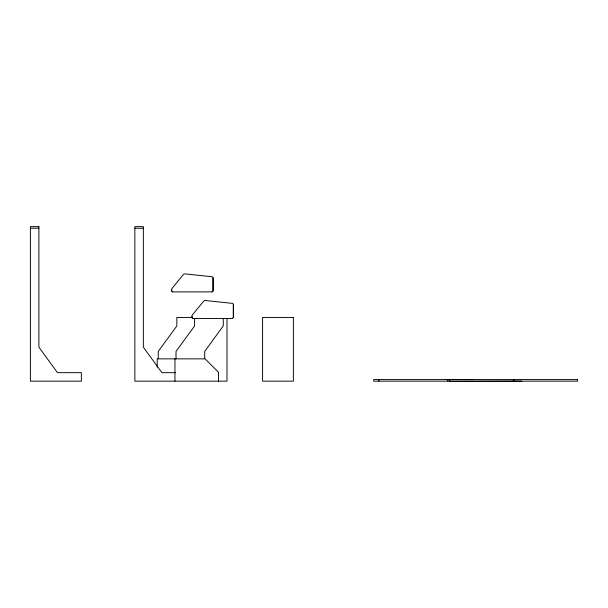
<?xml version="1.0" encoding="UTF-8"?>
<svg xmlns="http://www.w3.org/2000/svg" width="608" height="608" viewBox="0 0 608 608"><rect width="100%" height="100%" fill="white"/><g stroke="black" fill="none" stroke-linecap="round" stroke-linejoin="round"><path stroke-width="0.91" d="M212.01 291.886L213.066 290.966L213.066 277.902A1.231 1.231 0 0 0 212.01 276.731L185.06 273.896A2.06 2.06 0 0 0 183.335 274.611L172.322 288.032A3.139 3.139 0 0 0 171.646 289.91L171.775 291.369L172.71 291.886M232.302 318.501L233.358 317.581L233.366 304.524A1.231 1.231 0 0 0 232.309 303.354L205.352 300.519A2.06 2.06 0 0 0 203.627 301.226L192.614 314.648A3.139 3.139 0 0 0 191.946 316.532L192.067 317.984L193.002 318.501M213.066 290.966L213.066 277.902M233.358 317.581L233.366 304.524M30.4 228.228L38.897 228.228M134.862 228.228L143.351 228.228M172.573 291.886L212.146 291.886M192.561 317.444L176.837 317.444L176.837 325.941L158.255 351.424L158.255 358.766M192.865 318.501L232.438 318.501M175.727 372.666L161.941 372.666L143.351 347.176L143.351 226.64L134.862 226.64L134.862 381.163L226.989 381.163L226.989 318.379M445.915 379.567L472.994 379.574M521.862 381.163L449.669 381.36L449.677 379.574M191.946 316.532L191.946 317.581M171.646 289.91L171.654 290.966M513.882 379.574L513.882 381.163M513.395 379.574L513.395 381.163M447.883 379.574L447.883 381.163M378.852 379.574L378.86 381.163M223.273 318.387L223.273 325.941L204.691 351.424L204.691 358.598M218.492 381.163L218.492 372.225L205.124 358.864L157.191 358.864L157.191 367.224M194.598 318.387L194.598 325.941L176.016 351.424L176.016 358.766M174.952 358.864L174.952 381.163M38.897 226.64L30.4 226.64L30.4 381.163L81.381 381.163L81.381 372.666L57.479 372.666L38.897 347.176L38.897 226.64M293.375 317.444L262.58 317.444L262.58 381.163L293.375 381.163L293.375 317.444M577.6 379.574L373.692 379.574L373.692 381.163L577.6 381.163L577.6 379.574"/></g></svg>
